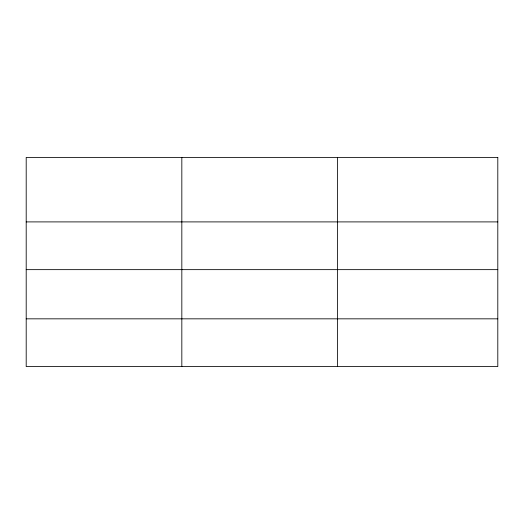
<?xml version="1.0" encoding="UTF-8"?>
<svg xmlns="http://www.w3.org/2000/svg" width="524" height="524" viewBox="0 0 524 524"><rect width="100%" height="100%" fill="white"/><g stroke="black" fill="none" stroke-linecap="round" stroke-linejoin="round"><path stroke-width="0.79" d="M26.2 221.901L497.8 221.901M26.2 269.644L497.8 269.644M26.2 318.834L497.8 318.834M337.456 157.423L337.456 366.577M181.828 157.423L181.828 366.577M497.8 157.423L26.2 157.423L26.2 366.577L497.8 366.577L497.8 157.423"/></g></svg>
